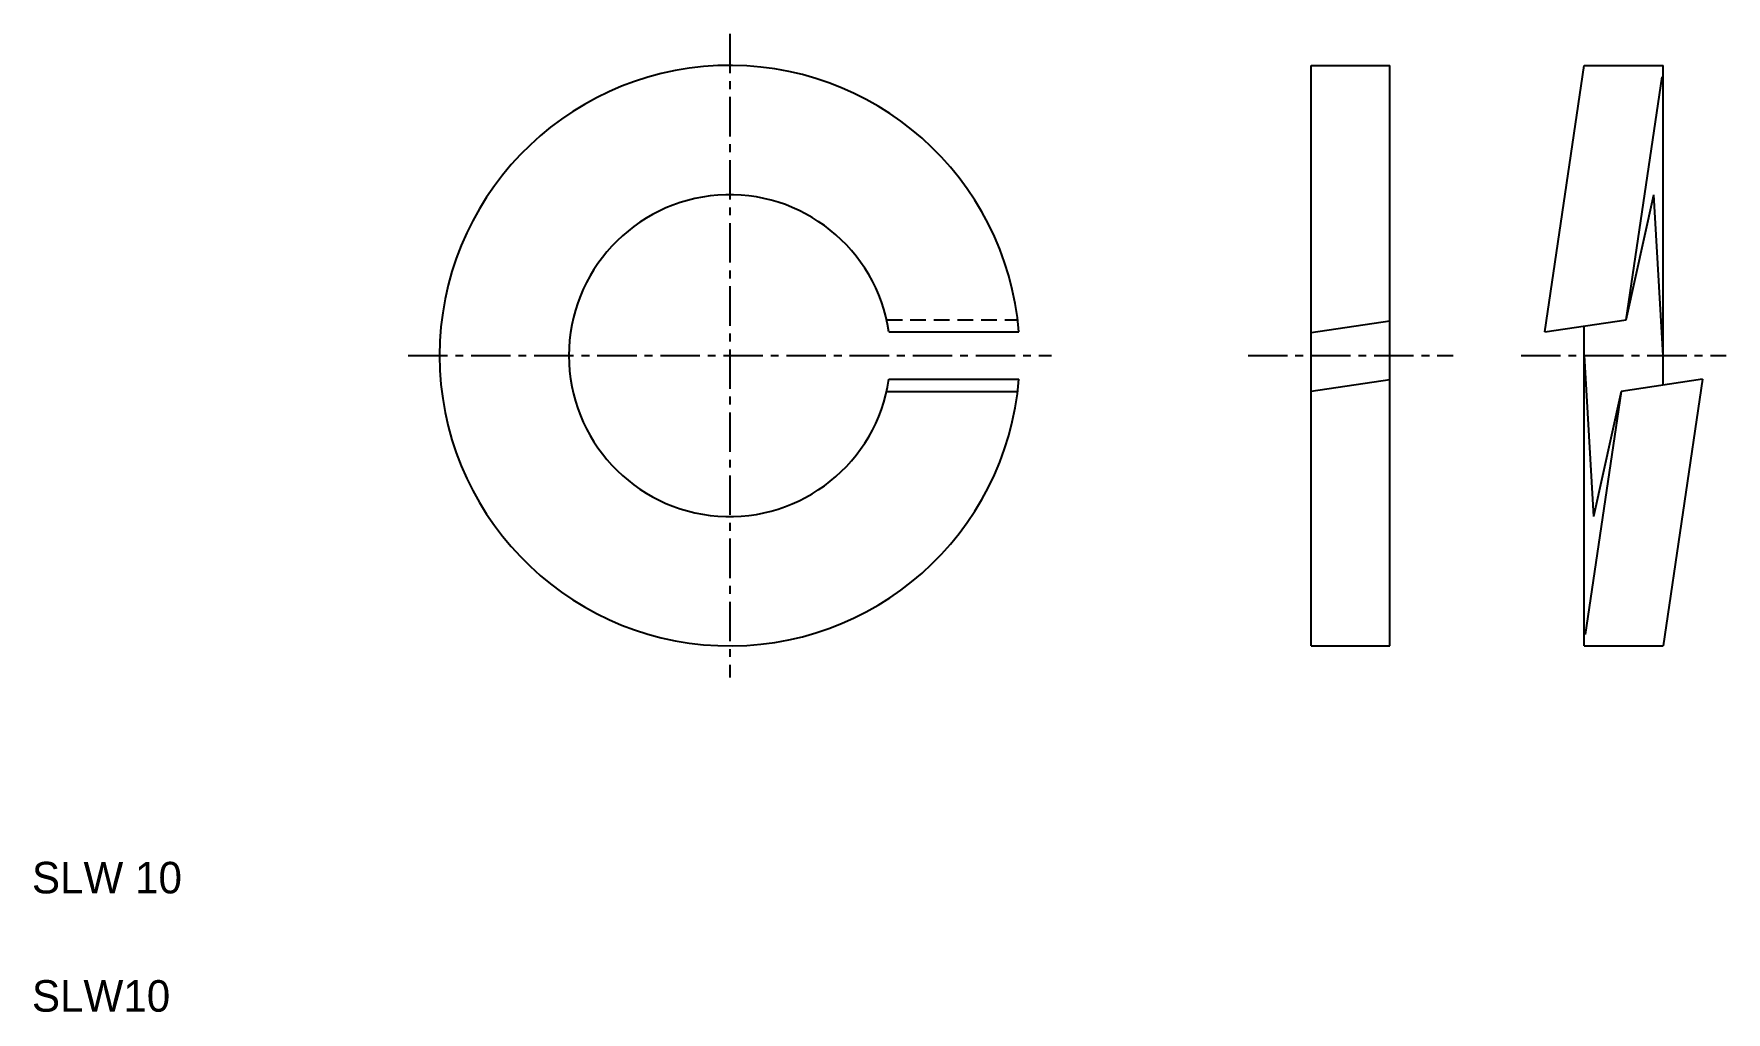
# Model space of a CAD drawing. Extents: x 2.6 to 56.2, y 2.5 to 33.5.
import ezdxf

# ---------------------------------------------------------------- set-up
doc = ezdxf.new("R2010")
doc.units = 0
doc.linetypes.add('CENTER', pattern=[2, 1.25, -0.25, 0.25, -0.25])
doc.linetypes.add('DASHED', pattern=[0.75, 0.5, -0.25])
doc.layers.get('0').update_dxf_attribs({"linetype": 'CONTINUOUS'})
doc.layers.add('CENTER', color=1, linetype='CENTER')

msp = doc.modelspace()

# ---------------------------------------------------------------- linework, layer by layer
at = {"color": 7, "linetype": 'CONTINUOUS'}
for p, q in [((43.055, 14.095), (43.055, 32.495)), ((43.055, 32.495), (45.555, 32.495)), ((45.555, 14.095), (45.555, 32.495)), ((50.464, 24.045), (51.714, 32.495)), ((51.714, 32.495), (54.214, 32.495)), ((54.214, 22.36), (54.214, 32.495)), ((53.048, 24.427), (54.188, 32.129)), ((53.048, 24.427), (53.925, 28.395)), ((54.214, 23.295), (53.925, 28.395)), ((43.055, 24.031), (45.555, 24.401)), ((50.464, 24.045), (53.048, 24.427)), ((51.714, 14.095), (51.714, 24.23)), ((29.668, 24.045), (33.793, 24.045)), ((51.714, 23.295), (52.004, 18.195)), ((29.668, 22.545), (33.793, 22.545)), ((55.464, 22.545), (52.881, 22.163)), ((55.464, 22.545), (54.214, 14.095)), ((29.596, 22.163), (33.754, 22.163)), ((45.555, 22.525), (43.055, 22.156)), ((52.881, 22.163), (51.741, 14.461)), ((52.881, 22.163), (52.004, 18.195)), ((52.662, 21.171), (52.662, 21.171)), ((52.442, 20.179), (52.443, 20.179)), ((43.055, 14.095), (45.555, 14.095)), ((51.714, 14.095), (54.214, 14.095))]:
    msp.add_line(p, q, dxfattribs=at)
at = {"color": 3, "linetype": 'DASHED'}
msp.add_line((29.596, 24.427), (33.754, 24.427), dxfattribs=at)
at = {"color": 7, "linetype": 'CONTINUOUS'}
for radius, start, end in [(9.2, 4.676, 355.324), (5.1, 8.4565, 351.5435)]:
    msp.add_arc((24.624, 23.295), radius, start, end, dxfattribs=at)
at = {"layer": 'CENTER', "color": 1, "linetype": 'CENTER'}
for p, q in [((24.624, 33.495), (24.624, 13.095)), ((14.424, 23.295), (34.824, 23.295)), ((41.055, 23.295), (47.555, 23.295)), ((49.714, 23.295), (56.214, 23.295))]:
    msp.add_line(p, q, dxfattribs=at)

# ---------------------------------------------------------------- texts
at = {"color": 7, "linetype": 'CONTINUOUS'}
for s, p in [('SLW 10', (2.5, 6.25)), ('SLW10', (2.5, 2.5))]:
    msp.add_text(s, height=1, dxfattribs=at).set_placement(p)

doc.saveas('drawing.dxf')
